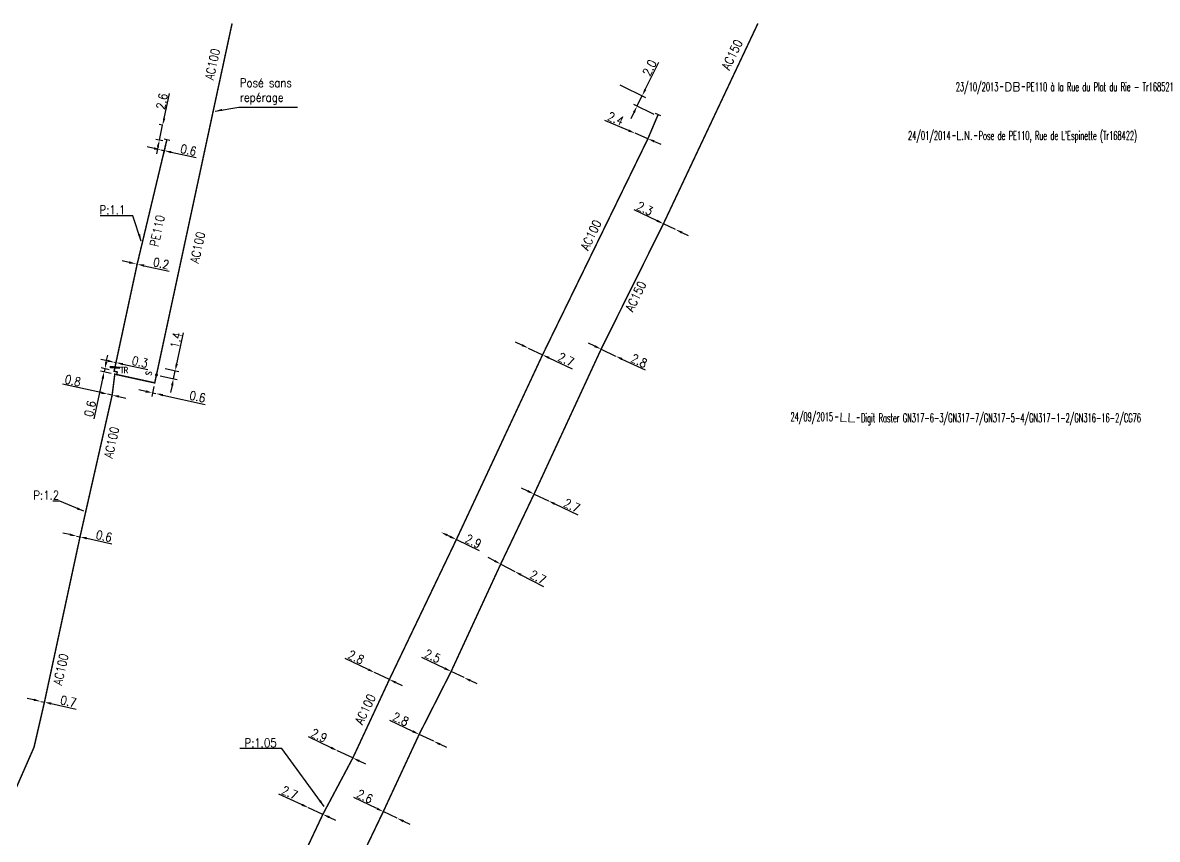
# Model space of a CAD drawing. Header units: millimetres. Extents: x 113011 to 114001, y 124000 to 125001.
# Drawn here: x 113791.3 to 113985.4, y 124860.4 to 125000.1 of the extents above; entities that cross this region are included whole.
import ezdxf
from ezdxf.enums import TextEntityAlignment as Align

# ---------------------------------------------------------------- set-up
doc = ezdxf.new("R2010")
doc.units = ezdxf.units.MM
doc.header["$PDMODE"] = 34
doc.linetypes.add('L_25_AP', pattern=[2000, 1000, 1000])
doc.linetypes.add('L_25_PE', pattern=[2000, 1000, 1000])
doc.layers.get('0').update_dxf_attribs({"linetype": 'CONTINUOUS'})
doc.layers.get('Defpoints').update_dxf_attribs({"linetype": 'CONTINUOUS'})
for name, color, linetype in [('L_150', 1, 'CONTINUOUS'), ('L_300', 7, 'CONTINUOUS'), ('L_340', 7, 'CONTINUOUS'), ('L_910', 7, 'CONTINUOUS')]:
    doc.layers.add(name, color=color, linetype=linetype)
doc.styles.add('G_ROMANS', font='ROMANS.SHX', dxfattribs={"width": 0.75})
doc.styles.get("Standard").update_dxf_attribs({"font": 'romans.shx', "width": 0.85})
doc.dimstyles.get("Standard").update_dxf_attribs({"dimtxt": 1.5, "dimasz": 1.2, "dimexe": 0.625, "dimexo": 0.625, "dimgap": 0.25, "dimtad": 1, "dimdec": 1, "dimzin": 0, "dimdsep": 46, "dimtxsty": 'Standard', "dimcen": -0.5, "dimadec": 0, "dimazin": 0, "dimtfac": 1, "dimtdec": 1, "dimtmove": 0, "dimatfit": 3, "dimfxl": 0, "dimtolj": 1, "dimtzin": 0, "dimarcsym": 0})

# ---------------------------------------------------------------- blocks, each defined once
blk = doc.blocks.new('L_300_11')
at = {"color": 0, "linetype": 'Continuous', "const_width": 0.248, "flags": 128}
blk.add_lwpolyline([(-0.13, 0, 1), (0.13, 0, 1)], format="xyb", close=True, dxfattribs=at)
at = {"color": 0, "linetype": 'Continuous', "style": 'G_ROMANS', "width": 0.75}
blk.add_text('S', height=1, dxfattribs=at).set_placement((0, 1.35), align=Align.MIDDLE)
at = {"color": 0, "linetype": 'Continuous', "width": 0.75, "flags": 3}
for tag, p in [('DEF_LEG', (0, -5)), ('DEF_COUP', (0, -7.5)), ('DEF_TYPE', (0, -10))]:
    blk.add_attdef(tag, text='', height=1.2, dxfattribs=at).set_placement(p, align=Align.MIDDLE)
blk = doc.blocks.new('L_340_07')
at = {"color": 0, "linetype": 'Continuous', "const_width": 0.25, "flags": 128}
blk.add_lwpolyline([(0, 0), (0.35, 0)], dxfattribs=at)
at = {"color": 0, "linetype": 'Continuous', "flags": 128}
blk.add_lwpolyline([(0.35, -0.5), (0.35, 0.5)], dxfattribs=at)
at = {"color": 0, "linetype": 'Continuous', "width": 0.75, "flags": 3}
for tag, p in [('DEF_LEG', (0.72, -3.47)), ('DEF_COUP', (0.72, -5.97)), ('DEF_TYPE', (0.72, -8.47))]:
    blk.add_attdef(tag, text='', height=1.2, dxfattribs=at).set_placement(p, align=Align.MIDDLE)
blk = doc.blocks.new('L_340_19')
at = {"linetype": 'Continuous'}
blk.add_hatch(color=0, dxfattribs=at).paths.add_polyline_path([(0.12, 0.75), (-0.12, 0.75), (-0.12, -0.75), (0.12, -0.75)])
at = {"color": 0, "linetype": 'Continuous'}
blk.add_lwpolyline([(-0.12, 0.75), (0.12, 0.75), (0.12, -0.75), (-0.12, -0.75)], close=True, dxfattribs=at)
at = {"color": 0, "linetype": 'Continuous', "width": 0.75}
for tag, height, flags, p in [('TR', 1, 8, (0, 1.98)), ('DEF_LEG', 1.2, 3, (0, -5)), ('DEF_COUP', 1.2, 3, (0, -7.5)), ('DEF_TYPE', 1.2, 3, (0, -10))]:
    blk.add_attdef(tag, text='', height=height, dxfattribs=dict(at, flags=flags)).set_placement(p, align=Align.MIDDLE)
blk = doc.blocks.new('*D31')
at = {"layer": 'Defpoints', "color": 0, "linetype": 'Continuous', "transparency": 16777216}
for p in [(113814.14, 124939.84), (113815.02, 124941.08), (113817.35, 124940.57)]:
    blk.add_point(p, dxfattribs=at)
at = {"layer": 'L_300', "color": 0, "linetype": 'Continuous', "lineweight": -2, "transparency": 16777216}
for p, q in [((113817.61, 124941.74), (113818.77, 124947.06)), ((113814.75, 124939.7), (113817.67, 124939.07)), ((113815.63, 124940.94), (113817.97, 124940.43)), ((113817.06, 124939.2), (113817.35, 124940.57)), ((113816.8, 124938.03), (113816.55, 124936.85))]:
    blk.add_line(p, q, dxfattribs=at)
at = {"layer": 'L_300', "color": 0, "linetype": 'Continuous', "transparency": 16777216}
for points in [[(113817.41, 124941.78), (113817.81, 124941.7), (113817.35, 124940.57)], [(113816.61, 124938.07), (113817, 124937.98), (113817.06, 124939.2)]]:
    blk.add_solid(points, dxfattribs=at)
at = {"layer": 'L_300', "color": 0, "linetype": 'Continuous', "transparency": 16777216, "insert": (113817.47, 124945.78), "char_height": 1.5, "attachment_point": 5, "rotation": 77.7007}
blk.add_mtext('\\A1;1.4', dxfattribs=at)
blk = doc.blocks.new('*D32')
at = {"layer": 'Defpoints', "color": 0, "linetype": 'Continuous', "transparency": 16777216}
for p in [(113813.84, 124938.48), (113814.06, 124936.65), (113814.06, 124936.65)]:
    blk.add_point(p, dxfattribs=at)
at = {"layer": 'L_150', "color": 0, "linetype": 'Continuous', "lineweight": -2, "transparency": 16777216}
for p, q in [((113813.71, 124937.87), (113813.34, 124936.16)), ((113812.3, 124937.03), (113811.13, 124937.29)), ((113813.47, 124936.77), (113814.06, 124936.65)), ((113815.23, 124936.39), (113822.5, 124934.8))]:
    blk.add_line(p, q, dxfattribs=at)
at = {"layer": 'L_150', "color": 0, "linetype": 'Continuous', "transparency": 16777216}
for points in [[(113812.34, 124937.23), (113812.25, 124936.83), (113813.47, 124936.77)], [(113815.27, 124936.59), (113815.19, 124936.19), (113814.06, 124936.65)]]:
    blk.add_solid(points, dxfattribs=at)
at = {"layer": 'L_150', "color": 0, "linetype": 'Continuous', "transparency": 16777216, "insert": (113821.17, 124936.12), "char_height": 1.5, "attachment_point": 5, "rotation": 347.6757}
blk.add_mtext('\\A1;0.6', dxfattribs=at)
blk = doc.blocks.new('*D33')
at = {"layer": 'Defpoints', "color": 0, "linetype": 'Continuous', "transparency": 16777216}
for p in [(113805.31, 124940.91), (113806.66, 124940.61), (113807.01, 124939.97)]:
    blk.add_point(p, dxfattribs=at)
at = {"layer": 'L_150', "color": 0, "linetype": 'Continuous', "lineweight": -2, "transparency": 16777216}
for p, q in [((113805.56, 124942.08), (113805.82, 124943.25)), ((113806.4, 124940.1), (113804.58, 124940.5)), ((113806.05, 124940.74), (113804.7, 124941.04)), ((113805.31, 124940.91), (113805.19, 124940.37)), ((113804.93, 124939.2), (113803.42, 124932.3))]:
    blk.add_line(p, q, dxfattribs=at)
at = {"layer": 'L_150', "color": 0, "linetype": 'Continuous', "transparency": 16777216}
for points in [[(113805.37, 124942.12), (113805.76, 124942.04), (113805.31, 124940.91)], [(113804.74, 124939.24), (113805.13, 124939.15), (113805.19, 124940.37)]]:
    blk.add_solid(points, dxfattribs=at)
at = {"layer": 'L_150', "color": 0, "linetype": 'Continuous', "transparency": 16777216, "insert": (113802.79, 124934.06), "char_height": 1.5, "attachment_point": 5, "rotation": 77.6646}
blk.add_mtext('\\A1;0.6', dxfattribs=at)
blk = doc.blocks.new('*D34')
at = {"layer": 'Defpoints', "color": 0, "linetype": 'Continuous', "transparency": 16777216}
for p in [(113806.97, 124942), (113806.97, 124942), (113807.21, 124941.95)]:
    blk.add_point(p, dxfattribs=at)
at = {"layer": 'L_150', "color": 0, "linetype": 'Continuous', "lineweight": -2, "transparency": 16777216}
for p, q in [((113805.79, 124942.26), (113804.62, 124942.51)), ((113806.97, 124942), (113807.21, 124941.95)), ((113808.38, 124941.69), (113812.65, 124940.76))]:
    blk.add_line(p, q, dxfattribs=at)
at = {"layer": 'L_150', "color": 0, "linetype": 'Continuous', "transparency": 16777216}
for points in [[(113805.84, 124942.45), (113805.75, 124942.06), (113806.97, 124942)], [(113808.43, 124941.89), (113808.34, 124941.5), (113807.21, 124941.95)]]:
    blk.add_solid(points, dxfattribs=at)
at = {"layer": 'L_150', "color": 0, "linetype": 'Continuous', "transparency": 16777216, "insert": (113811.32, 124942.07), "char_height": 1.5, "attachment_point": 5, "rotation": 347.6646}
blk.add_mtext('\\A1;0.3', dxfattribs=at)
blk = doc.blocks.new('*D35')
at = {"layer": 'Defpoints', "color": 0, "linetype": 'Continuous', "transparency": 16777216}
for p in [(113810.65, 124958.84), (113810.65, 124958.84), (113810.84, 124958.8)]:
    blk.add_point(p, dxfattribs=at)
at = {"layer": 'L_150', "color": 0, "linetype": 'Continuous', "lineweight": -2, "transparency": 16777216}
for p, q in [((113809.48, 124959.1), (113808.3, 124959.36)), ((113810.65, 124958.84), (113810.84, 124958.8)), ((113812.02, 124958.54), (113816.29, 124957.61))]:
    blk.add_line(p, q, dxfattribs=at)
at = {"layer": 'L_150', "color": 0, "linetype": 'Continuous', "transparency": 16777216}
for points in [[(113809.52, 124959.3), (113809.43, 124958.9), (113810.65, 124958.84)], [(113812.06, 124958.74), (113811.97, 124958.35), (113810.84, 124958.8)]]:
    blk.add_solid(points, dxfattribs=at)
at = {"layer": 'L_150', "color": 0, "linetype": 'Continuous', "transparency": 16777216, "insert": (113814.95, 124958.93), "char_height": 1.5, "attachment_point": 5, "rotation": 347.6646}
blk.add_mtext('\\A1;0.2', dxfattribs=at)
blk = doc.blocks.new('*D36')
at = {"layer": 'Defpoints', "color": 0, "linetype": 'Continuous', "transparency": 16777216}
for p in [(113814.91, 124978.35), (113814.91, 124978.35), (113815.84, 124979.76)]:
    blk.add_point(p, dxfattribs=at)
at = {"layer": 'L_340', "color": 0, "linetype": 'Continuous', "lineweight": -2, "transparency": 16777216}
for p, q in [((113813.74, 124978.6), (113812.57, 124978.86)), ((113814.91, 124978.35), (113815.5, 124978.22)), ((113815.7, 124979.15), (113815.37, 124977.61)), ((113816.67, 124977.96), (113820.94, 124977.03))]:
    blk.add_line(p, q, dxfattribs=at)
at = {"layer": 'L_340', "color": 0, "linetype": 'Continuous', "transparency": 16777216}
for points in [[(113813.78, 124978.8), (113813.7, 124978.41), (113814.91, 124978.35)], [(113816.72, 124978.16), (113816.63, 124977.77), (113815.5, 124978.22)]]:
    blk.add_solid(points, dxfattribs=at)
at = {"layer": 'L_340', "color": 0, "linetype": 'Continuous', "transparency": 16777216, "insert": (113819.61, 124978.34), "char_height": 1.5, "attachment_point": 5, "rotation": 347.6646}
blk.add_mtext('\\A1;0.6', dxfattribs=at)
blk = doc.blocks.new('*D37')
at = {"layer": 'Defpoints', "color": 0, "linetype": 'Continuous', "transparency": 16777216}
for p in [(113815.2, 124982.57), (113815.81, 124982.43), (113815.84, 124979.76)]:
    blk.add_point(p, dxfattribs=at)
at = {"layer": 'L_340', "color": 0, "linetype": 'Continuous', "lineweight": -2, "transparency": 16777216}
for p, q in [((113815.45, 124983.74), (113816.39, 124988.01)), ((113815.2, 124982.57), (113814.59, 124982.7)), ((113814.64, 124980.03), (113815.2, 124982.57)), ((113815.23, 124979.9), (113814.03, 124980.16)), ((113814.39, 124978.85), (113814.13, 124977.68))]:
    blk.add_line(p, q, dxfattribs=at)
at = {"layer": 'L_340', "color": 0, "linetype": 'Continuous', "transparency": 16777216}
for points in [[(113815.26, 124983.78), (113815.65, 124983.69), (113815.2, 124982.57)], [(113814.19, 124978.9), (113814.58, 124978.81), (113814.64, 124980.03)]]:
    blk.add_solid(points, dxfattribs=at)
at = {"layer": 'L_340', "color": 0, "linetype": 'Continuous', "transparency": 16777216, "insert": (113815.07, 124986.67), "char_height": 1.5, "attachment_point": 5, "rotation": 77.6646}
blk.add_mtext('\\A1;2.6', dxfattribs=at)
blk = doc.blocks.new('*D38')
at = {"layer": 'Defpoints', "color": 0, "linetype": 'Continuous', "transparency": 16777216}
for p in [(113800.48, 124912.26), (113800.48, 124912.26), (113801.06, 124912.13)]:
    blk.add_point(p, dxfattribs=at)
at = {"layer": 'L_150', "color": 0, "linetype": 'Continuous', "lineweight": -2, "transparency": 16777216}
for p, q in [((113799.31, 124912.51), (113798.13, 124912.77)), ((113800.48, 124912.26), (113801.06, 124912.13)), ((113802.24, 124911.88), (113806.51, 124910.95))]:
    blk.add_line(p, q, dxfattribs=at)
at = {"layer": 'L_150', "color": 0, "linetype": 'Continuous', "transparency": 16777216}
for points in [[(113799.35, 124912.71), (113799.26, 124912.32), (113800.48, 124912.26)], [(113802.28, 124912.07), (113802.19, 124911.68), (113801.06, 124912.13)]]:
    blk.add_solid(points, dxfattribs=at)
at = {"layer": 'L_150', "color": 0, "linetype": 'Continuous', "transparency": 16777216, "insert": (113805.17, 124912.26), "char_height": 1.5, "attachment_point": 5, "rotation": 347.735}
blk.add_mtext('\\A1;0.6', dxfattribs=at)
blk = doc.blocks.new('*D39')
at = {"layer": 'Defpoints', "color": 0, "linetype": 'Continuous', "transparency": 16777216}
for p in [(113794.33, 124883.98), (113794.33, 124883.98), (113794.97, 124883.84)]:
    blk.add_point(p, dxfattribs=at)
at = {"layer": 'L_150', "color": 0, "linetype": 'Continuous', "lineweight": -2, "transparency": 16777216}
for p, q in [((113793.16, 124884.23), (113791.99, 124884.49)), ((113794.33, 124883.98), (113794.97, 124883.84)), ((113796.14, 124883.59), (113800.41, 124882.66))]:
    blk.add_line(p, q, dxfattribs=at)
at = {"layer": 'L_150', "color": 0, "linetype": 'Continuous', "transparency": 16777216}
for points in [[(113793.2, 124884.43), (113793.12, 124884.04), (113794.33, 124883.98)], [(113796.18, 124883.78), (113796.1, 124883.39), (113794.97, 124883.84)]]:
    blk.add_solid(points, dxfattribs=at)
at = {"layer": 'L_150', "color": 0, "linetype": 'Continuous', "transparency": 16777216, "insert": (113799.07, 124883.97), "char_height": 1.5, "attachment_point": 5, "rotation": 347.735}
blk.add_mtext('\\A1;0.7', dxfattribs=at)
blk = doc.blocks.new('*D40')
at = {"layer": 'Defpoints', "color": 0, "linetype": 'Continuous', "transparency": 16777216}
for p in [(113805.78, 124936.56), (113805.78, 124936.56), (113806.56, 124936.39)]:
    blk.add_point(p, dxfattribs=at)
at = {"layer": 'L_150', "color": 0, "linetype": 'Continuous', "lineweight": -2, "transparency": 16777216}
for p, q in [((113804.6, 124936.82), (113798.07, 124938.25)), ((113805.64, 124935.95), (113805.64, 124935.95)), ((113806.56, 124936.39), (113805.78, 124936.56)), ((113806.42, 124935.78), (113806.42, 124935.78)), ((113807.73, 124936.13), (113808.9, 124935.88))]:
    blk.add_line(p, q, dxfattribs=at)
at = {"layer": 'L_150', "color": 0, "linetype": 'Continuous', "transparency": 16777216}
for points in [[(113804.65, 124937.01), (113804.56, 124936.62), (113805.78, 124936.56)], [(113807.77, 124936.33), (113807.69, 124935.94), (113806.56, 124936.39)]]:
    blk.add_solid(points, dxfattribs=at)
at = {"layer": 'L_150', "color": 0, "linetype": 'Continuous', "transparency": 16777216, "insert": (113799.84, 124938.88), "char_height": 1.5, "attachment_point": 5, "rotation": 347.6646}
blk.add_mtext('\\A1;0.8', dxfattribs=at)
blk = doc.blocks.new('GIS_MODF')
at = {"color": 0, "linetype": 'Continuous', "flags": 128}
for points in [[(-2.18, -0.01), (-1.68, -0.01)], [(1.52, -0.01), (2.02, -0.01)]]:
    blk.add_lwpolyline(points, dxfattribs=at)
at = {"color": 0, "linetype": 'Continuous', "width": 0.5}
blk.add_attdef('DATE', text='', height=1.5, dxfattribs=at).set_placement((-2.5, -0.8), align=Align.RIGHT)
at = {"color": 0, "linetype": 'Continuous', "width": 1.771291}
blk.add_attdef('USER', text='', height=1.5, dxfattribs=at).set_placement((-1.51, -0.8), (1.28, -0.8), align=Align.FIT)
at = {"color": 0, "linetype": 'Continuous', "width": 0.5}
blk.add_attdef('DESC', (2.29, -0.8), '', height=1.5, dxfattribs=at)
blk = doc.blocks.new('*D71')
at = {"layer": 'Defpoints', "color": 0, "linetype": 'Continuous', "transparency": 16777216}
for p in [(113840.16, 124865.77), (113840.16, 124865.77), (113842.61, 124864.64)]:
    blk.add_point(p, dxfattribs=at)
at = {"layer": 'L_150', "color": 0, "linetype": 'Continuous', "lineweight": -2, "transparency": 16777216}
for p, q in [((113839.07, 124866.27), (113835.09, 124868.09)), ((113842.61, 124864.64), (113840.16, 124865.77)), ((113843.7, 124864.14), (113844.79, 124863.64))]:
    blk.add_line(p, q, dxfattribs=at)
at = {"layer": 'L_150', "color": 0, "linetype": 'Continuous', "transparency": 16777216}
for points in [[(113839.15, 124866.45), (113838.98, 124866.09), (113840.16, 124865.77)], [(113843.79, 124864.33), (113843.62, 124863.96), (113842.61, 124864.64)]]:
    blk.add_solid(points, dxfattribs=at)
at = {"layer": 'L_150', "color": 0, "linetype": 'Continuous', "transparency": 16777216, "insert": (113836.95, 124868.34), "char_height": 1.5, "attachment_point": 5, "rotation": 335.3723}
blk.add_mtext('\\A1;2.7', dxfattribs=at)
blk = doc.blocks.new('*D72')
at = {"layer": 'Defpoints', "color": 0, "linetype": 'Continuous', "transparency": 16777216}
for p in [(113845.12, 124875.53), (113845.12, 124875.53), (113847.74, 124874.29)]:
    blk.add_point(p, dxfattribs=at)
at = {"layer": 'L_150', "color": 0, "linetype": 'Continuous', "lineweight": -2, "transparency": 16777216}
for p, q in [((113844.04, 124876.04), (113840.14, 124877.89)), ((113847.74, 124874.29), (113845.12, 124875.53)), ((113848.83, 124873.77), (113849.91, 124873.26))]:
    blk.add_line(p, q, dxfattribs=at)
at = {"layer": 'L_150', "color": 0, "linetype": 'Continuous', "transparency": 16777216}
for points in [[(113844.12, 124876.22), (113843.95, 124875.86), (113845.12, 124875.53)], [(113848.91, 124873.95), (113848.74, 124873.59), (113847.74, 124874.29)]]:
    blk.add_solid(points, dxfattribs=at)
at = {"layer": 'L_150', "color": 0, "linetype": 'Continuous', "transparency": 16777216, "insert": (113841.97, 124878.13), "char_height": 1.5, "attachment_point": 5, "rotation": 334.6456}
blk.add_mtext('\\A1;2.9', dxfattribs=at)
blk = doc.blocks.new('*D73')
at = {"layer": 'Defpoints', "color": 0, "linetype": 'Continuous', "transparency": 16777216}
for p in [(113851.46, 124888.91), (113851.46, 124888.91), (113853.99, 124887.72)]:
    blk.add_point(p, dxfattribs=at)
at = {"layer": 'L_150', "color": 0, "linetype": 'Continuous', "lineweight": -2, "transparency": 16777216}
for p, q in [((113850.38, 124889.43), (113846.43, 124891.3)), ((113853.99, 124887.72), (113851.46, 124888.91)), ((113855.08, 124887.2), (113856.16, 124886.69))]:
    blk.add_line(p, q, dxfattribs=at)
at = {"layer": 'L_150', "color": 0, "linetype": 'Continuous', "transparency": 16777216}
for points in [[(113850.46, 124889.61), (113850.29, 124889.25), (113851.46, 124888.91)], [(113855.16, 124887.38), (113854.99, 124887.02), (113853.99, 124887.72)]]:
    blk.add_solid(points, dxfattribs=at)
at = {"layer": 'L_150', "color": 0, "linetype": 'Continuous', "transparency": 16777216, "insert": (113848.29, 124891.53), "char_height": 1.5, "attachment_point": 5, "rotation": 334.6456}
blk.add_mtext('\\A1;2.8', dxfattribs=at)
blk = doc.blocks.new('*D74')
at = {"layer": 'Defpoints', "color": 0, "linetype": 'Continuous', "transparency": 16777216}
for p in [(113862.84, 124912.92), (113862.84, 124912.92), (113865.45, 124911.66)]:
    blk.add_point(p, dxfattribs=at)
at = {"layer": 'L_150', "color": 0, "linetype": 'Continuous', "lineweight": -2, "transparency": 16777216}
for p, q in [((113863.11, 124913.48), (113863.11, 124913.48)), ((113863.92, 124912.4), (113864.37, 124912.18)), ((113865.72, 124912.22), (113865.72, 124912.22)), ((113865.45, 124911.66), (113869.33, 124909.79))]:
    blk.add_line(p, q, dxfattribs=at)
at = {"layer": 'L_150', "color": 0, "linetype": 'Continuous', "transparency": 16777216}
for points in [[(113864.01, 124912.58), (113863.83, 124912.22), (113862.84, 124912.92)], [(113864.46, 124912.36), (113864.28, 124912), (113865.45, 124911.66)]]:
    blk.add_solid(points, dxfattribs=at)
at = {"layer": 'L_150', "color": 0, "linetype": 'Continuous', "transparency": 16777216, "insert": (113868.37, 124911.37), "char_height": 1.5, "attachment_point": 5, "rotation": 334.3066}
blk.add_mtext('\\A1;2.9', dxfattribs=at)
blk = doc.blocks.new('*D75')
at = {"layer": 'Defpoints', "color": 0, "linetype": 'Continuous', "transparency": 16777216}
for p in [(113877.76, 124944.44), (113877.76, 124944.44), (113880.2, 124943.28)]:
    blk.add_point(p, dxfattribs=at)
at = {"layer": 'L_150', "color": 0, "linetype": 'Continuous', "lineweight": -2, "transparency": 16777216}
for p, q in [((113876.67, 124944.95), (113875.59, 124945.46)), ((113877.76, 124944.44), (113880.2, 124943.28)), ((113881.28, 124942.77), (113885.24, 124940.9))]:
    blk.add_line(p, q, dxfattribs=at)
at = {"layer": 'L_150', "color": 0, "linetype": 'Continuous', "transparency": 16777216}
for points in [[(113876.76, 124945.13), (113876.59, 124944.77), (113877.76, 124944.44)], [(113881.37, 124942.95), (113881.2, 124942.59), (113880.2, 124943.28)]]:
    blk.add_solid(points, dxfattribs=at)
at = {"layer": 'L_150', "color": 0, "linetype": 'Continuous', "transparency": 16777216, "insert": (113884.23, 124942.48), "char_height": 1.5, "attachment_point": 5, "rotation": 334.6772}
blk.add_mtext('\\A1;2.7', dxfattribs=at)
blk = doc.blocks.new('*D76')
at = {"layer": 'Defpoints', "color": 0, "linetype": 'Continuous', "transparency": 16777216}
for p in [(113892.87, 124989.78), (113897.25, 124987.62), (113899.85, 124984.11)]:
    blk.add_point(p, dxfattribs=at)
at = {"layer": 'L_340', "color": 0, "linetype": 'Continuous', "lineweight": -2, "transparency": 16777216}
for p, q in [((113897.78, 124988.7), (113900.09, 124993.39)), ((113893.43, 124989.5), (113897.81, 124987.35)), ((113899.29, 124984.39), (113895.8, 124986.1)), ((113896.36, 124985.83), (113897.25, 124987.62)), ((113895.83, 124984.75), (113895.3, 124983.67))]:
    blk.add_line(p, q, dxfattribs=at)
at = {"layer": 'L_340', "color": 0, "linetype": 'Continuous', "transparency": 16777216}
for points in [[(113897.6, 124988.79), (113897.96, 124988.61), (113897.25, 124987.62)], [(113895.66, 124984.84), (113896.01, 124984.66), (113896.36, 124985.83)]]:
    blk.add_solid(points, dxfattribs=at)
at = {"layer": 'L_340', "color": 0, "linetype": 'Continuous', "transparency": 16777216, "insert": (113898.49, 124992.41), "char_height": 1.5, "attachment_point": 5, "rotation": 63.7954}
blk.add_mtext('\\A1;2.0', dxfattribs=at)
blk = doc.blocks.new('*D77')
at = {"layer": 'Defpoints', "color": 0, "linetype": 'Continuous', "transparency": 16777216}
for p in [(113896.02, 124981.21), (113896.02, 124981.21), (113898.23, 124980.27)]:
    blk.add_point(p, dxfattribs=at)
at = {"layer": 'L_150', "color": 0, "linetype": 'Continuous', "lineweight": -2, "transparency": 16777216}
for p, q in [((113894.91, 124981.68), (113890.83, 124983.41)), ((113898.23, 124980.27), (113896.02, 124981.21)), ((113899.33, 124979.8), (113900.44, 124979.34))]:
    blk.add_line(p, q, dxfattribs=at)
at = {"layer": 'L_150', "color": 0, "linetype": 'Continuous', "transparency": 16777216}
for points in [[(113894.99, 124981.86), (113894.83, 124981.49), (113896.02, 124981.21)], [(113899.41, 124979.99), (113899.25, 124979.62), (113898.23, 124980.27)]]:
    blk.add_solid(points, dxfattribs=at)
at = {"layer": 'L_150', "color": 0, "linetype": 'Continuous', "transparency": 16777216, "insert": (113892.71, 124983.7), "char_height": 1.5, "attachment_point": 5, "rotation": 337.0288}
blk.add_mtext('\\A1;2.4', dxfattribs=at)
blk = doc.blocks.new('*D79')
at = {"layer": 'Defpoints', "color": 0, "linetype": 'Continuous', "transparency": 16777216}
for p in [(113852.95, 124865.11), (113855.3, 124863.99), (113855.3, 124863.99)]:
    blk.add_point(p, dxfattribs=at)
at = {"layer": 'L_150', "color": 0, "linetype": 'Continuous', "lineweight": -2, "transparency": 16777216}
for p, q in [((113851.87, 124865.62), (113847.93, 124867.5)), ((113855.3, 124863.99), (113852.95, 124865.11)), ((113856.38, 124863.47), (113857.47, 124862.96))]:
    blk.add_line(p, q, dxfattribs=at)
at = {"layer": 'L_150', "color": 0, "linetype": 'Continuous', "transparency": 16777216}
for points in [[(113851.96, 124865.8), (113851.79, 124865.44), (113852.95, 124865.11)], [(113856.47, 124863.65), (113856.3, 124863.29), (113855.3, 124863.99)]]:
    blk.add_solid(points, dxfattribs=at)
at = {"layer": 'L_150', "color": 0, "linetype": 'Continuous', "transparency": 16777216, "insert": (113849.79, 124867.72), "char_height": 1.5, "attachment_point": 5, "rotation": 334.5091}
blk.add_mtext('\\A1;2.6', dxfattribs=at)
blk = doc.blocks.new('*D80')
at = {"layer": 'Defpoints', "color": 0, "linetype": 'Continuous', "transparency": 16777216}
for p in [(113859.09, 124878.33), (113861.57, 124877.14), (113861.57, 124877.14)]:
    blk.add_point(p, dxfattribs=at)
at = {"layer": 'L_150', "color": 0, "linetype": 'Continuous', "lineweight": -2, "transparency": 16777216}
for p, q in [((113858.01, 124878.84), (113854.06, 124880.72)), ((113861.57, 124877.14), (113859.09, 124878.33)), ((113859.36, 124878.89), (113859.36, 124878.89)), ((113862.66, 124876.63), (113863.74, 124876.11))]:
    blk.add_line(p, q, dxfattribs=at)
at = {"layer": 'L_150', "color": 0, "linetype": 'Continuous', "transparency": 16777216}
for points in [[(113858.09, 124879.02), (113857.92, 124878.66), (113859.09, 124878.33)], [(113862.74, 124876.81), (113862.57, 124876.45), (113861.57, 124877.14)]]:
    blk.add_solid(points, dxfattribs=at)
at = {"layer": 'L_150', "color": 0, "linetype": 'Continuous', "transparency": 16777216, "insert": (113855.92, 124880.94), "char_height": 1.5, "attachment_point": 5, "rotation": 334.5091}
blk.add_mtext('\\A1;2.8', dxfattribs=at)
blk = doc.blocks.new('*D81')
at = {"layer": 'Defpoints', "color": 0, "linetype": 'Continuous', "transparency": 16777216}
for p in [(113864.56, 124889.1), (113866.77, 124888.04), (113866.77, 124888.04)]:
    blk.add_point(p, dxfattribs=at)
at = {"layer": 'L_150', "color": 0, "linetype": 'Continuous', "lineweight": -2, "transparency": 16777216}
for p, q in [((113863.48, 124889.62), (113859.53, 124891.5)), ((113866.77, 124888.04), (113864.56, 124889.1)), ((113867.85, 124887.53), (113868.94, 124887.01))]:
    blk.add_line(p, q, dxfattribs=at)
at = {"layer": 'L_150', "color": 0, "linetype": 'Continuous', "transparency": 16777216}
for points in [[(113863.56, 124889.8), (113863.39, 124889.43), (113864.56, 124889.1)], [(113867.94, 124887.71), (113867.77, 124887.35), (113866.77, 124888.04)]]:
    blk.add_solid(points, dxfattribs=at)
at = {"layer": 'L_150', "color": 0, "linetype": 'Continuous', "transparency": 16777216, "insert": (113861.39, 124891.72), "char_height": 1.5, "attachment_point": 5, "rotation": 334.5091}
blk.add_mtext('\\A1;2.5', dxfattribs=at)
blk = doc.blocks.new('*D82')
at = {"layer": 'Defpoints', "color": 0, "linetype": 'Continuous', "transparency": 16777216}
for p in [(113873.04, 124907.47), (113875.43, 124906.21), (113875.43, 124906.21)]:
    blk.add_point(p, dxfattribs=at)
at = {"layer": 'L_150', "color": 0, "linetype": 'Continuous', "lineweight": -2, "transparency": 16777216}
for p, q in [((113871.98, 124908.03), (113870.92, 124908.59)), ((113873.04, 124907.47), (113875.43, 124906.21)), ((113876.49, 124905.65), (113880.36, 124903.61))]:
    blk.add_line(p, q, dxfattribs=at)
at = {"layer": 'L_150', "color": 0, "linetype": 'Continuous', "transparency": 16777216}
for points in [[(113872.07, 124908.2), (113871.89, 124907.85), (113873.04, 124907.47)], [(113876.59, 124905.82), (113876.4, 124905.47), (113875.43, 124906.21)]]:
    blk.add_solid(points, dxfattribs=at)
at = {"layer": 'L_150', "color": 0, "linetype": 'Continuous', "transparency": 16777216, "insert": (113879.42, 124905.23), "char_height": 1.5, "attachment_point": 5, "rotation": 332.1999}
blk.add_mtext('\\A1;2.7', dxfattribs=at)
blk = doc.blocks.new('*D83')
at = {"layer": 'Defpoints', "color": 0, "linetype": 'Continuous', "transparency": 16777216}
for p in [(113878.75, 124919.45), (113881.19, 124918.29), (113881.19, 124918.29)]:
    blk.add_point(p, dxfattribs=at)
at = {"layer": 'L_150', "color": 0, "linetype": 'Continuous', "lineweight": -2, "transparency": 16777216}
for p, q in [((113877.67, 124919.97), (113876.59, 124920.49)), ((113878.75, 124919.45), (113881.19, 124918.29)), ((113882.28, 124917.77), (113886.22, 124915.89))]:
    blk.add_line(p, q, dxfattribs=at)
at = {"layer": 'L_150', "color": 0, "linetype": 'Continuous', "transparency": 16777216}
for points in [[(113877.76, 124920.15), (113877.59, 124919.79), (113878.75, 124919.45)], [(113882.36, 124917.95), (113882.19, 124917.59), (113881.19, 124918.29)]]:
    blk.add_solid(points, dxfattribs=at)
at = {"layer": 'L_150', "color": 0, "linetype": 'Continuous', "transparency": 16777216, "insert": (113885.22, 124917.48), "char_height": 1.5, "attachment_point": 5, "rotation": 334.5091}
blk.add_mtext('\\A1;2.7', dxfattribs=at)
blk = doc.blocks.new('*D84')
at = {"layer": 'Defpoints', "color": 0, "linetype": 'Continuous', "transparency": 16777216}
for p in [(113890.22, 124944.25), (113892.7, 124943.07), (113892.7, 124943.07)]:
    blk.add_point(p, dxfattribs=at)
at = {"layer": 'L_150', "color": 0, "linetype": 'Continuous', "lineweight": -2, "transparency": 16777216}
for p, q in [((113889.13, 124944.76), (113888.05, 124945.28)), ((113890.22, 124944.25), (113892.7, 124943.07)), ((113893.79, 124942.56), (113897.74, 124940.69))]:
    blk.add_line(p, q, dxfattribs=at)
at = {"layer": 'L_150', "color": 0, "linetype": 'Continuous', "transparency": 16777216}
for points in [[(113889.22, 124944.94), (113889.05, 124944.58), (113890.22, 124944.25)], [(113893.87, 124942.74), (113893.7, 124942.38), (113892.7, 124943.07)]]:
    blk.add_solid(points, dxfattribs=at)
at = {"layer": 'L_150', "color": 0, "linetype": 'Continuous', "transparency": 16777216, "insert": (113896.73, 124942.27), "char_height": 1.5, "attachment_point": 5, "rotation": 334.648}
blk.add_mtext('\\A1;2.8', dxfattribs=at)
blk = doc.blocks.new('*D85')
at = {"layer": 'Defpoints', "color": 0, "linetype": 'Continuous', "transparency": 16777216}
for p in [(113900.88, 124965.71), (113902.96, 124964.73), (113902.96, 124964.73)]:
    blk.add_point(p, dxfattribs=at)
at = {"layer": 'L_150', "color": 0, "linetype": 'Continuous', "lineweight": -2, "transparency": 16777216}
for p, q in [((113899.8, 124966.23), (113895.85, 124968.1)), ((113902.96, 124964.73), (113900.88, 124965.71)), ((113904.05, 124964.21), (113905.13, 124963.7))]:
    blk.add_line(p, q, dxfattribs=at)
at = {"layer": 'L_150', "color": 0, "linetype": 'Continuous', "transparency": 16777216}
for points in [[(113899.89, 124966.41), (113899.71, 124966.05), (113900.88, 124965.71)], [(113904.13, 124964.4), (113903.96, 124964.03), (113902.96, 124964.73)]]:
    blk.add_solid(points, dxfattribs=at)
at = {"layer": 'L_150', "color": 0, "linetype": 'Continuous', "transparency": 16777216, "insert": (113897.71, 124968.32), "char_height": 1.5, "attachment_point": 5, "rotation": 334.648}
blk.add_mtext('\\A1;2.3', dxfattribs=at)

msp = doc.modelspace()

# ---------------------------------------------------------------- linework, layer by layer
at = {"layer": 'L_150', "linetype": 'L_25_AP', "const_width": 0.25, "flags": 128}
for points in [[(113827.08, 125000), (113824.03, 124985.85), (113820.96, 124971.56), (113818.34, 124959.38), (113814.14, 124939.84), (113813.84, 124938.48), (113807.34, 124939.9), (113807.01, 124939.97), (113806.56, 124936.39), (113801.06, 124912.13), (113794.97, 124883.84), (113793.19, 124876.12), (113776.73, 124838.59), (113776.73, 124838.59), (113776.54, 124838.13), (113776.34, 124837.67)], [(113955.57, 124767.85), (113948.53, 124768.99), (113905.12, 124786.25), (113871.49, 124799.81), (113848.79, 124808.96), (113844.52, 124810.69), (113832.15, 124815.67), (113831.82, 124816.63), (113833.5, 124820.21), (113833.5, 124820.21), (113833.5, 124820.21), (113834.12, 124821.52), (113834.8, 124824.75), (113834.95, 124828.09), (113840.34, 124838.81), (113840.34, 124838.81), (113852.95, 124865.11), (113859.09, 124878.33), (113864.56, 124889.1), (113873.04, 124907.47), (113878.75, 124919.45), (113890.22, 124944.25), (113900.88, 124965.71), (113917.05, 125000)], [(113899.85, 124984.11), (113898.23, 124980.27), (113880.2, 124943.28), (113865.45, 124911.66), (113853.99, 124887.72), (113847.74, 124874.29), (113842.61, 124864.64), (113833.24, 124844.75), (113828.46, 124835.81), (113825.38, 124829.31), (113825.38, 124829.31), (113823.34, 124825.01), (113823.34, 124825.01), (113823.34, 124825.01), (113823.34, 124825.01), (113823.04, 124824.37), (113823.04, 124824.37), (113816.45, 124822.49), (113804.6, 124827.12), (113788.62, 124833.38), (113788.62, 124833.38), (113776.73, 124838.59)], [(113807.34, 124939.9), (113807.43, 124940.35), (113806.89, 124940.47), (113807.03, 124941.12)]]:
    msp.add_lwpolyline(points, dxfattribs=at)
at = {"layer": 'L_150', "linetype": 'L_25_PE', "const_width": 0.25, "flags": 128}
msp.add_lwpolyline([(113807.03, 124941.12), (113807.21, 124941.95), (113810.84, 124958.8), (113815.84, 124979.76)], dxfattribs=at)

# ---------------------------------------------------------------- block references
at = {"layer": 'L_300', "rotation": 77.86434201574743}
msp.add_blockref('L_300_11', (113814.14, 124939.84), dxfattribs=at)
at = {"layer": 'L_340', "xscale": 0.8, "rotation": 67.02878770389262}
msp.add_blockref('L_340_07', (113899.85, 124984.11), dxfattribs=at)
at = {"layer": 'L_340', "rotation": 76.60105924220098}
msp.add_blockref('L_340_07', (113815.84, 124979.76), dxfattribs=at)
at = {"layer": 'L_340'}
ref = msp.add_blockref('L_340_19', (113807.03, 124941.12), dxfattribs=dict(at, rotation=264.3042252878394))
ref.add_attrib('TR', 'TR', dxfattribs={"layer": '0', "color": 0, "linetype": 'Continuous', "height": 1, "width": 0.75}).set_placement((113808.63, 124940.66), align=Align.MIDDLE)
at = {"layer": 'L_910', "linetype": 'Continuous'}
ref = msp.add_blockref('GIS_MODF', (113960.69, 124989.19), dxfattribs=at)
ref.add_attrib('DATE', '23/10/2013', dxfattribs={"layer": '0', "color": 0, "linetype": 'Continuous', "height": 1.5, "width": 0.5}).set_placement((113958.19, 124988.4), align=Align.RIGHT)
ref.add_attrib('USER', 'DB', dxfattribs={"layer": '0', "color": 0, "linetype": 'Continuous', "height": 1.5, "width": 0.99919}).set_placement((113959.18, 124988.4), (113961.97, 124988.4), align=Align.FIT)
ref.add_attrib('DESC', 'PE110 à la Rue du Plat du Rie - Tr168521', (113962.98, 124988.4), dxfattribs={"layer": '0', "color": 0, "linetype": 'Continuous', "height": 1.5, "width": 0.5})
ref = msp.add_blockref('GIS_MODF', (113952.52, 124980.85), dxfattribs=at)
ref.add_attrib('DATE', '24/01/2014', dxfattribs={"layer": '0', "color": 0, "linetype": 'Continuous', "height": 1.5, "width": 0.5}).set_placement((113950.02, 124980.05), align=Align.RIGHT)
ref.add_attrib('USER', 'L.N.', dxfattribs={"layer": '0', "color": 0, "linetype": 'Continuous', "height": 1.5, "width": 0.708517}).set_placement((113951.02, 124980.05), (113953.8, 124980.05), align=Align.FIT)
ref.add_attrib('DESC', "Pose de PE110, Rue de L'Espinette (Tr168422)", (113954.81, 124980.05), dxfattribs={"layer": '0', "color": 0, "linetype": 'Continuous', "height": 1.5, "width": 0.5})
ref = msp.add_blockref('GIS_MODF', (113932.44, 124932.62), dxfattribs=dict(at, rotation=357.7974360026744))
ref.add_attrib('DATE', '24/09/2015', dxfattribs={"layer": '0', "color": 0, "linetype": 'Continuous', "height": 1.5, "width": 0.5}).set_placement((113929.91, 124931.92), align=Align.RIGHT)
ref.add_attrib('USER', 'LL', dxfattribs={"layer": '0', "color": 0, "linetype": 'Continuous', "height": 1.5, "rotation": 357.7974, "width": 1.180861}).set_placement((113930.9, 124931.88), (113933.69, 124931.77), align=Align.FIT)
ref.add_attrib('DESC', 'Digit Raster GN317-6-3/GN317-7/GN317-5-4/GN317-1-2/GN316-16-2/CG76', (113934.7, 124931.74), dxfattribs={"layer": '0', "color": 0, "linetype": 'Continuous', "height": 1.5, "width": 0.5})

# ---------------------------------------------------------------- texts
at = {"layer": 'L_150', "linetype": 'Continuous', "width": 0.85}
for s, rotation, p in [('AC150', 64.3239, (113912.14, 124991.9)), ('AC100', 77.8643, (113823.88, 124990.21)), ('PE110', 77.8643, (113814.43, 124961.67)), ('AC100', 64.3239, (113887.99, 124961.03)), ('AC100', 77.8643, (113821.34, 124958.86)), ('AC150', 64.3239, (113895.65, 124950.54)), ('AC100', 77.8643, (113806.62, 124925.49)), ('AC100', 77.8643, (113797.94, 124886.66)), ('AC100', 64.3239, (113849.37, 124879.87))]:
    msp.add_text(s, height=1.5, rotation=rotation, dxfattribs=at).set_placement(p)
at = {"layer": 'L_150', "linetype": 'Continuous', "char_height": 1.5}
for s, insert, attachment_point in [('\\A1;Posé sans\\Prepérage', (113828.4, 124990.6), 1), ('\\A1;P:1.1', (113808.81, 124967.35), 9), ('\\A1;P:1.2', (113797.49, 124918.5), 9), ('\\A1;P:1.05', (113834.71, 124876.13), 9)]:
    msp.add_mtext(s, dxfattribs=dict(at, insert=insert, attachment_point=attachment_point))

# ---------------------------------------------------------------- dimensions: what is measured, and where the dimension line sits
at = {"layer": 'L_150', "linetype": 'Continuous'}
for base, p1, p2, angle, picture, middle in [((113896.02, 124981.21), (113898.23, 124980.27), (113896.02, 124981.21), 337.0288, '*D77', (113892.32, 124982.78)), ((113902.96, 124964.73), (113900.88, 124965.71), (113902.96, 124964.73), 154.648, '*D85', (113897.28, 124967.42)), ((113810.65, 124958.84), (113810.84, 124958.8), (113810.65, 124958.84), 347.6646, '*D35', (113814.74, 124957.95)), ((113877.76, 124944.44), (113880.2, 124943.28), (113877.76, 124944.44), 334.6772, '*D75', (113883.8, 124941.58)), ((113892.7, 124943.07), (113890.22, 124944.25), (113892.7, 124943.07), 154.648, '*D84', (113896.3, 124941.36)), ((113806.96626, 124942.00162), (113807.21049, 124941.94821), (113806.96626, 124942.00162), 347.66457, '*D34', (113811.10419, 124941.09672)), ((113805.78, 124936.56), (113806.56, 124936.39), (113805.78, 124936.56), 347.6646, '*D40', (113799.62, 124937.91)), ((113814.06, 124936.65), (113813.84, 124938.48), (113814.06, 124936.65), 167.6757, '*D32', (113820.95, 124935.14)), ((113800.48, 124912.26), (113801.06, 124912.13), (113800.48, 124912.26), 347.735, '*D38', (113804.96, 124911.28)), ((113862.84, 124912.92), (113865.45, 124911.66), (113862.84, 124912.92), 334.3066, '*D74', (113867.93, 124910.47)), ((113866.7712, 124888.0445), (113864.5597, 124889.0989), (113866.7712, 124888.0445), 154.5091, '*D81', (113860.962, 124890.8142)), ((113794.33, 124883.98), (113794.97, 124883.84), (113794.33, 124883.98), 347.735, '*D39', (113798.86, 124882.99)), ((113861.57, 124877.14), (113859.09, 124878.33), (113861.57, 124877.14), 154.5091, '*D80', (113855.49, 124880.04)), ((113855.3, 124863.99), (113852.95, 124865.11), (113855.3, 124863.99), 154.5091, '*D79', (113849.36, 124866.82))]:
    dim = msp.add_linear_dim(base=base, p1=p1, p2=p2, angle=angle, dimstyle='Standard', dxfattribs=at)
    dim.commit()
    dim.dimension.update_dxf_attribs({"geometry": picture, "text_midpoint": middle, "dimtype": 160})
at = {"layer": 'L_150', "color": 1, "linetype": 'Continuous'}
dim = msp.add_linear_dim(base=(113805.3058, 124940.9064), p1=(113807.0132, 124939.97), p2=(113806.6619, 124940.6098), angle=257.6646, dimstyle='Standard', dxfattribs=at)
dim.commit()
dim.dimension.update_dxf_attribs({"geometry": '*D33', "text_midpoint": (113803.7624, 124933.8488), "dimtype": 160})
at = {"layer": 'L_150', "linetype": 'Continuous'}
for base, p1, p2, angle, picture, middle in [((113881.19, 124918.29), (113878.75, 124919.45), (113881.19, 124918.29), 154.5091, '*D83', (113884.79, 124916.58)), ((113875.43, 124906.21), (113873.04, 124907.47), (113875.43, 124906.21), 152.1999, '*D82', (113878.96, 124904.35)), ((113851.46, 124888.91), (113853.99, 124887.72), (113851.46, 124888.91), 334.6456, '*D73', (113847.86, 124890.62)), ((113845.12, 124875.53), (113847.74, 124874.29), (113845.12, 124875.53), 334.6456, '*D72', (113841.55, 124877.22)), ((113840.16, 124865.77), (113842.61, 124864.64), (113840.16, 124865.77), 335.3723, '*D71', (113836.54, 124867.43))]:
    dim = msp.add_linear_dim(base=base, p1=p1, p2=p2, angle=angle, dimstyle='Standard', override={"dimscale": 1, "dimlfac": 1, "dimlunit": 2}, dxfattribs=at)
    dim.commit()
    dim.dimension.update_dxf_attribs({"geometry": picture, "text_midpoint": middle, "dimtype": 160})
at = {"layer": 'L_300', "linetype": 'Continuous'}
dim = msp.add_linear_dim(base=(113817.35, 124940.57), p1=(113814.14, 124939.84), p2=(113815.02, 124941.08), angle=257.7007, dimstyle='Standard', dxfattribs=at)
dim.commit()
dim.dimension.update_dxf_attribs({"geometry": '*D31', "text_midpoint": (113818.44, 124945.57), "dimtype": 160})
at = {"layer": 'L_340', "linetype": 'Continuous'}
for base, p1, p2, angle, picture, middle in [((113897.25, 124987.62), (113899.85, 124984.11), (113892.87, 124989.78), 243.7954, '*D76', (113899.39, 124991.97)), ((113815.2, 124982.57), (113815.84, 124979.76), (113815.81, 124982.43), 257.6646, '*D37', (113816.05, 124986.46)), ((113814.91, 124978.35), (113815.84, 124979.76), (113814.91, 124978.35), 347.6646, '*D36', (113819.39, 124977.37))]:
    dim = msp.add_linear_dim(base=base, p1=p1, p2=p2, angle=angle, dimstyle='Standard', dxfattribs=at)
    dim.commit()
    dim.dimension.update_dxf_attribs({"geometry": picture, "text_midpoint": middle, "dimtype": 160})

# ---------------------------------------------------------------- leaders
at = {"layer": 'L_150', "linetype": 'Continuous', "annotation_type": 0, "has_hookline": 1, "hookline_direction": 0, "text_width": 9.77}
msp.add_leader([(113824.18, 124984.99), (113828.24, 124985.67)], dimstyle='Standard', override={"dimgap": 0.25, "dimtad": 1}, dxfattribs=at)
at = {"layer": 'L_150', "linetype": 'Continuous', "annotation_type": 0, "has_hookline": 1, "hookline_direction": 1}
for points, text_width in [([(113811.54, 124962.76), (113810.08, 124967.09), (113808.88, 124967.09)], 4.13), ([(113842.82, 124865.98), (113835.58, 124875.88), (113834.38, 124875.88)], 5.71)]:
    msp.add_leader(points, dimstyle='Standard', dxfattribs=dict(at, text_width=text_width))
at = {"layer": 'L_150', "linetype": 'Continuous'}
msp.add_leader([(113801.69, 124916.53), (113797.61, 124918.26), (113796.41, 124918.26)], dimstyle='Standard', dxfattribs=at)

doc.saveas('drawing.dxf')
